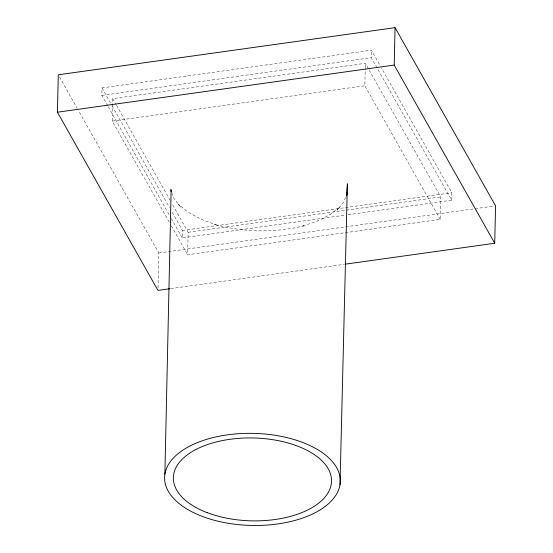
<?xml version="1.0" encoding="UTF-8"?>
<svg xmlns="http://www.w3.org/2000/svg" width="553" height="553" viewBox="0 0 553 553"><rect width="100%" height="100%" fill="white"/><g stroke="black" fill="none" stroke-linecap="round" stroke-linejoin="round"><path stroke-width="0.41" stroke-dasharray="2.77 2.07" d="M107.766 105.886L101.835 95.386L102.008 87.899L371.429 50.185L380.222 65.772M169.218 222.078L112.259 121.107L112.771 98.662L365.353 63.298L368.699 69.236M158.006 287.843L158.794 252.984L78.381 110.434M343.904 215.304L182.255 237.928L182.421 230.449L171.534 211.142M369.121 69.982L440.741 196.937L440.229 219.389L187.647 254.746L188.158 232.295L172.246 204.085M440.229 219.389L364.842 85.75L365.236 68.482M365.257 67.618L365.353 63.298M348.114 214.709L451.67 200.214L371.257 57.664L371.429 50.185M451.67 200.214L451.842 192.734L381.48 67.998M345.57 197.4L343.786 201.963L337.13 210.147L339.556 207.327L329.54 214.944L316.821 221.345L301.876 226.281L303.86 225.859C274.343 233.048 243.057 232.405 213.831 224.165L215.732 224.663L200.884 219.168L188.269 212.29L178.384 204.292L180.665 207.202L174.084 198.658L172.156 193.432M101.835 95.386L371.257 57.664M112.259 121.107L364.842 85.75M182.421 230.449L451.842 192.734M188.158 232.295L345.487 210.271M346.337 210.154L440.741 196.937M158.794 252.984L344.865 226.93M345.708 226.813L493.884 206.069M170.704 288.611L344.194 264.327M112.771 98.662L116.123 104.6M116.538 105.34L170.151 200.373M102.008 87.899L111.644 104.973M112.059 105.72L169.439 207.43M108.188 106.639L169.557 215.421M171.25 218.421L182.255 237.928M171.312 225.79L187.647 254.746M59.537 77.026L77.123 108.208"/><path stroke-width="0.83" d="M164.877 474.204L171.14 189.555M169.854 288.728L157.944 290.394L57.429 112.211L58.279 74.793L395.056 27.65L495.571 205.834L494.721 243.251L345.044 264.203M494.721 243.251L394.206 65.067L395.056 27.65M340.012 484.622A87.879 46.051 1.3 0 0 214.889 437.153A87.879 46.051 1.3 0 0 202.433 516.454A87.879 46.051 1.3 0 0 340.012 484.622L347.395 183.81L346.524 196.032L347.353 192.838L346.461 195.119M57.429 112.211L394.206 65.067M170.78 189.707L171.202 191.863M207.112 512.631A79.093 41.44 1.3 0 0 331.226 484.304A79.093 41.44 1.3 0 0 219.002 441.301A79.093 41.44 1.3 0 0 207.112 512.631"/></g></svg>
